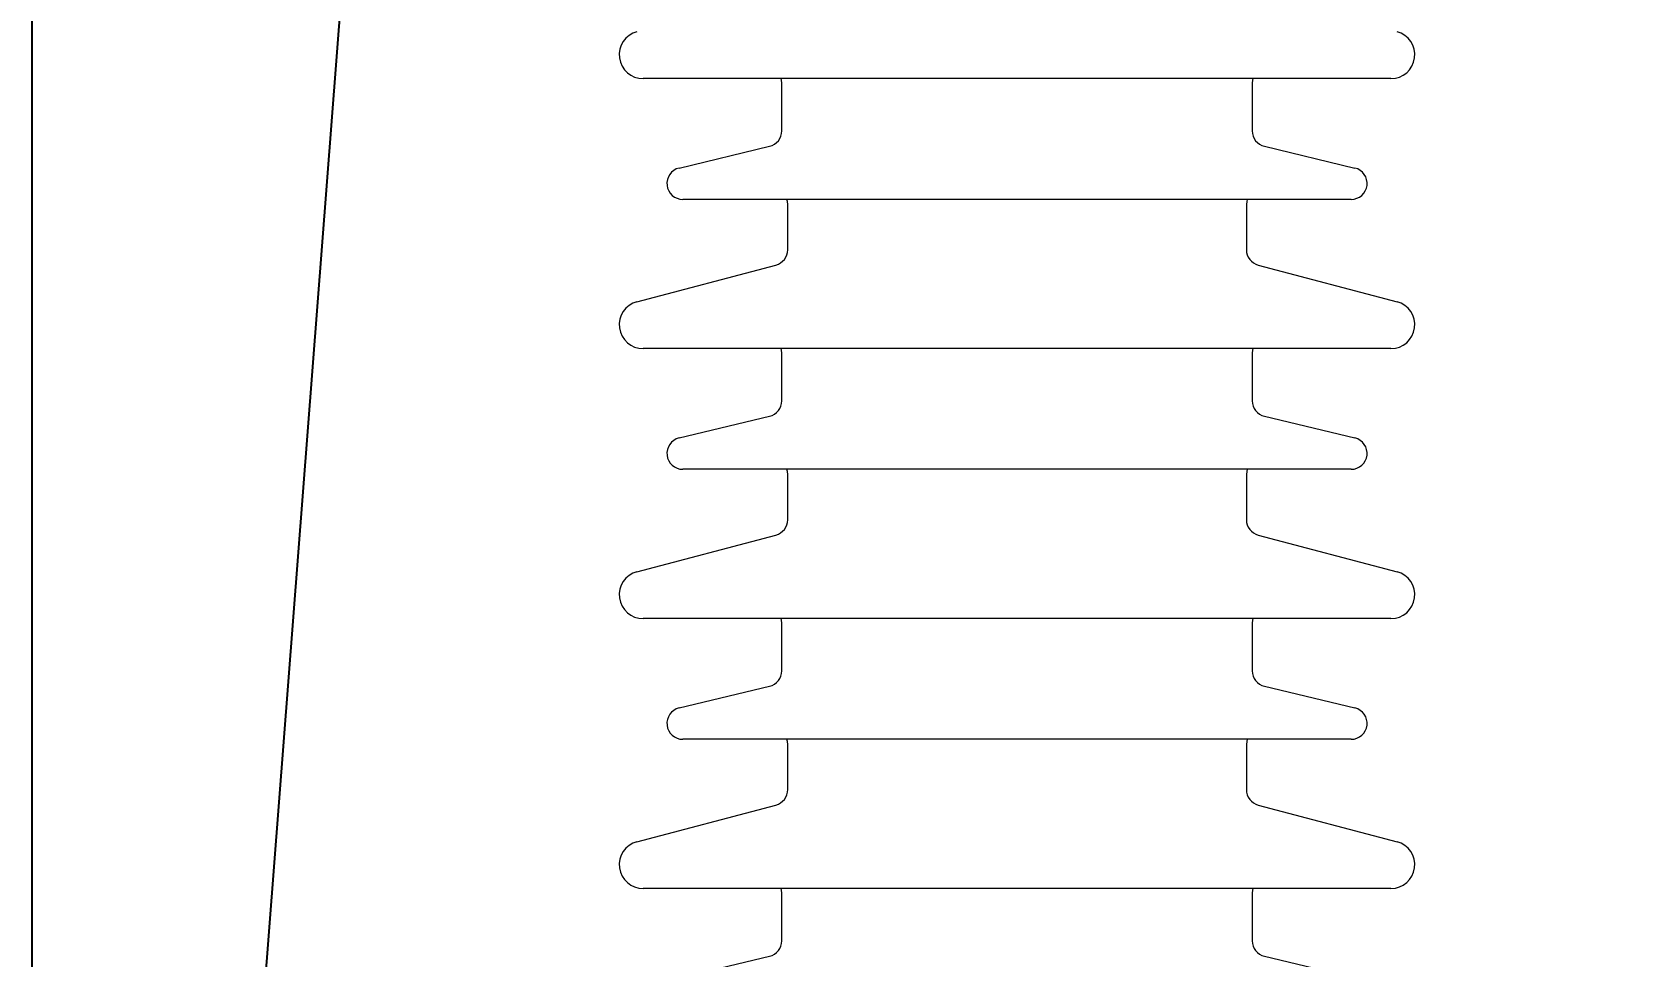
# Model space of a CAD drawing. Header units: millimetres. Extents: x 51507 to 66627, y -17810 to -7118.
# Drawn here: x 60867 to 61368, y -8953 to -8662 of the extents above; entities that cross this region are included whole.
import ezdxf

# ---------------------------------------------------------------- set-up
doc = ezdxf.new("R2010")
doc.units = ezdxf.units.MM
doc.header["$LTSCALE"] = 10
doc.layers.get('Defpoints').update_dxf_attribs({"lineweight": 25})
doc.layers.add('2', color=3, linetype='Continuous', lineweight=25)
doc.layers.add('粗实线', color=4, linetype='Continuous', lineweight=18)
doc.styles.get("Standard").update_dxf_attribs({"font": ''})
doc.styles.get('Standard').set_extended_font_data('arial')
doc.dimstyles.new('1-10', dxfattribs={"dimscale": 10, "dimtxt": 3.5, "dimasz": 2.5, "dimexe": 1.5, "dimexo": 1, "dimgap": 0.5, "dimtad": 1, "dimtxsty": 'Standard', "dimcen": 2.5, "dimdle": 5, "dimclrd": 3, "dimclre": 3, "dimclrt": 3, "dimadec": 0, "dimazin": 0, "dimtfac": 1, "dimtmove": 0, "dimatfit": 2, "dimfxl": 0, "dimtolj": 1, "dimarcsym": 0})

# ---------------------------------------------------------------- blocks, each defined once
blk = doc.blocks.new('*X60')
at = {"layer": '2', "linetype": 'Continuous'}
for points in [[(61759.86, -8428.47), (61764.03, -8453.47), (61755.7, -8453.47)], [(61759.86, -10802.11), (61764.03, -10777.11), (61755.7, -10777.11)]]:
    blk.add_hatch(color=3, dxfattribs=at).paths.add_polyline_path(points, flags=0)
at = {"layer": '2', "color": 3, "linetype": 'Continuous'}
for p, q in [((61203.77, -8428.47), (61774.86, -8428.47)), ((61759.86, -8428.47), (61759.86, -10802.11)), ((61187.41, -10802.11), (61774.86, -10802.11))]:
    blk.add_line(p, q, dxfattribs=at)
at = {"layer": '2', "color": 3, "insert": (61737, -9615.29), "char_height": 35, "width": 209.9466, "attachment_point": 5, "rotation": 90}
blk.add_mtext('2400', dxfattribs=at)

msp = doc.modelspace()

# ---------------------------------------------------------------- linework, layer by layer
at = {"layer": '2'}
msp.add_line((60992.762, -8286.917), (60925.409, -9160.112), dxfattribs=at)
at = {"layer": 'Defpoints'}
msp.add_line((60867.409, -7118.116), (60867.409, -17810.116), dxfattribs=at)
at = {"layer": '粗实线'}
for p, q in [((61295.076, -8676.611), (61059.741, -8676.611)), ((61103.4, -8693.043), (61103.4, -8678.043)), ((61251.418, -8678.043), (61251.418, -8693.043)), ((61071.073, -8704.75), (61099.568, -8697.905)), ((61255.25, -8697.905), (61283.744, -8704.75)), ((61282.576, -8714.611), (61072.241, -8714.611)), ((61105.241, -8730.473), (61105.241, -8716.269)), ((61249.576, -8716.269), (61249.576, -8730.473)), ((61057.824, -8746.861), (61101.519, -8735.307)), ((61253.298, -8735.307), (61296.994, -8746.861)), ((61295.076, -8761.611), (61059.741, -8761.611)), ((61103.4, -8778.043), (61103.4, -8763.043)), ((61251.418, -8763.043), (61251.418, -8778.043)), ((61071.073, -8789.75), (61099.568, -8782.905)), ((61255.25, -8782.905), (61283.744, -8789.75)), ((61282.576, -8799.611), (61072.241, -8799.611)), ((61105.241, -8815.473), (61105.241, -8801.269)), ((61249.576, -8801.269), (61249.576, -8815.473)), ((61057.824, -8831.861), (61101.519, -8820.307)), ((61253.298, -8820.307), (61296.994, -8831.861)), ((61295.076, -8846.611), (61059.741, -8846.611)), ((61103.4, -8863.043), (61103.4, -8848.043)), ((61251.418, -8848.043), (61251.418, -8863.043)), ((61071.073, -8874.75), (61099.568, -8867.905)), ((61255.25, -8867.905), (61283.744, -8874.75)), ((61282.576, -8884.611), (61072.241, -8884.611)), ((61105.241, -8900.473), (61105.241, -8886.269)), ((61249.576, -8886.269), (61249.576, -8900.473)), ((61057.824, -8916.861), (61101.519, -8905.307)), ((61253.298, -8905.307), (61296.994, -8916.861)), ((61295.076, -8931.611), (61059.741, -8931.611)), ((61103.4, -8948.043), (61103.4, -8933.043)), ((61251.418, -8933.043), (61251.418, -8948.043)), ((61071.073, -8959.75), (61099.568, -8952.905)), ((61255.25, -8952.905), (61283.744, -8959.75))]:
    msp.add_line(p, q, dxfattribs=at)
for points in [[(61103.4, -8678.043), (61103.304, -8677.068), (61103.19, -8676.611)], [(61251.627, -8676.611), (61251.514, -8677.068), (61251.418, -8678.043)], [(61105.241, -8716.269), (61105.145, -8715.293), (61104.959, -8714.611)], [(61249.859, -8714.611), (61249.673, -8715.293), (61249.576, -8716.269)], [(61103.4, -8763.043), (61103.304, -8762.068), (61103.19, -8761.611)], [(61251.627, -8761.611), (61251.514, -8762.068), (61251.418, -8763.043)], [(61105.241, -8801.269), (61105.145, -8800.293), (61104.959, -8799.611)], [(61249.859, -8799.611), (61249.673, -8800.293), (61249.576, -8801.269)], [(61103.4, -8848.043), (61103.304, -8847.068), (61103.19, -8846.611)], [(61251.627, -8846.611), (61251.514, -8847.068), (61251.418, -8848.043)], [(61105.241, -8886.269), (61105.145, -8885.293), (61104.959, -8884.611)], [(61249.859, -8884.611), (61249.673, -8885.293), (61249.576, -8886.269)], [(61103.4, -8933.043), (61103.304, -8932.068), (61103.19, -8931.611)], [(61251.627, -8931.611), (61251.514, -8932.068), (61251.418, -8933.043)]]:
    msp.add_lwpolyline(points, dxfattribs=at)
for centre, radius, start, end in [((61059.741, -8669.111), 7.5, 104.81144, 270), ((61295.076, -8669.111), 7.5, 270, 75.18856), ((61098.4, -8693.043), 5, 283.50795, 0), ((61256.418, -8693.043), 5, 180, 256.49205), ((61072.241, -8709.611), 5, 103.50795, 270), ((61282.576, -8709.611), 5, 270, 76.49205), ((61100.241, -8730.473), 5, 284.81144, 0), ((61254.576, -8730.473), 5, 180, 255.18856), ((61059.741, -8754.111), 7.5, 104.81144, 270), ((61295.076, -8754.111), 7.5, 270, 75.18856), ((61098.4, -8778.043), 5, 283.50795, 0), ((61256.418, -8778.043), 5, 180, 256.49205), ((61072.241, -8794.611), 5, 103.50795, 270), ((61282.576, -8794.611), 5, 270, 76.49205), ((61100.241, -8815.473), 5, 284.81144, 0), ((61254.576, -8815.473), 5, 180, 255.18856), ((61059.741, -8839.111), 7.5, 104.81144, 270), ((61295.076, -8839.111), 7.5, 270, 75.18856), ((61098.4, -8863.043), 5, 283.50795, 0), ((61256.418, -8863.043), 5, 180, 256.49205), ((61072.241, -8879.611), 5, 103.50795, 270), ((61282.576, -8879.611), 5, 270, 76.49205), ((61100.241, -8900.473), 5, 284.81144, 0), ((61254.576, -8900.473), 5, 180, 255.18856), ((61059.741, -8924.111), 7.5, 104.81144, 270), ((61295.076, -8924.111), 7.5, 270, 75.18856), ((61098.4, -8948.043), 5, 283.50795, 0), ((61256.418, -8948.043), 5, 180, 256.49205)]:
    msp.add_arc(centre, radius, start, end, dxfattribs=at)

# ---------------------------------------------------------------- dimensions: what is measured, and where the dimension line sits
at = {"layer": '2'}
dim = msp.add_linear_dim(base=(61759.864, -10802.112), p1=(61193.768, -8428.473), p2=(61177.409, -10802.112), angle=90, text='2400', dimstyle='1-10', override={"dimsah": 1}, dxfattribs=at)
dim.commit()
dim.dimension.update_dxf_attribs({"geometry": '*X60', "text_midpoint": (61737.004, -9615.292)})

doc.saveas('drawing.dxf')
